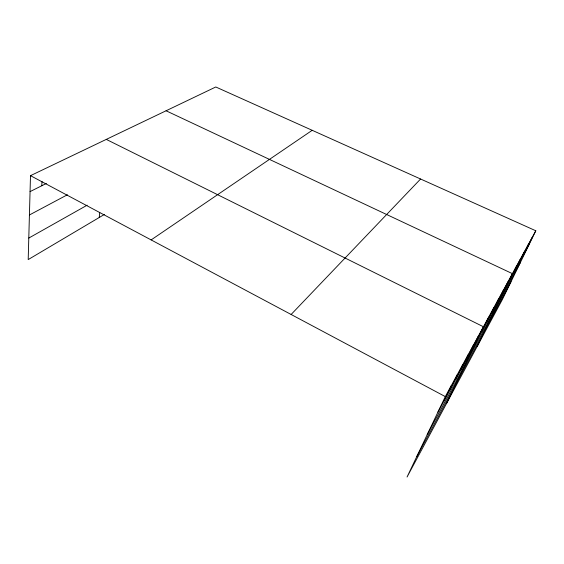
<?xml version="1.0" encoding="UTF-8"?>
<svg xmlns="http://www.w3.org/2000/svg" width="564" height="564" viewBox="0 0 564 564"><rect width="100%" height="100%" fill="white"/><g stroke="black" fill="none" stroke-linecap="round" stroke-linejoin="round"><path stroke-width="0.85" d="M535.8 230.775L445.299 396.598L407.046 477.017L502.39 299.484L535.8 230.775L215.779 86.983L30.498 175.665L28.2 259.588L104.361 214.461M41.799 185.739L41.962 181.361M99.257 217.485L99.708 212.494M444.079 400.785L451.39 385.445M449.98 389.935L457.242 374.722M455.656 379.494L462.875 364.4M461.126 369.441L468.296 354.467M466.4 359.74L473.52 344.893M471.49 350.385L478.561 335.658M446.617 403.338L483.418 326.753L106.279 139.393M481.769 331.491L488.72 317.038M486.922 322.009L493.817 307.697M491.893 312.872L498.724 298.701M496.68 304.074L503.455 290.044M501.297 295.585L508.009 281.697M477.271 346.254L512.401 273.646L166.077 110.777M510.053 279.483L516.645 265.877M514.206 271.848L520.734 258.375M518.224 264.46L524.696 251.128M522.109 257.318L528.517 244.113M525.867 250.409L532.219 237.338M416.754 456.614L511.026 281.718M427.244 434.555L520.241 262.768M437.946 412.058L529.511 243.711M291.13 314.479L420.575 179.007M151.138 239.919L312.195 130.305M28.792 238.064L87.159 205.183M29.42 214.976L67.391 194.77M30.061 191.612L46.347 183.462M30.498 175.665L445.299 396.598"/></g></svg>
